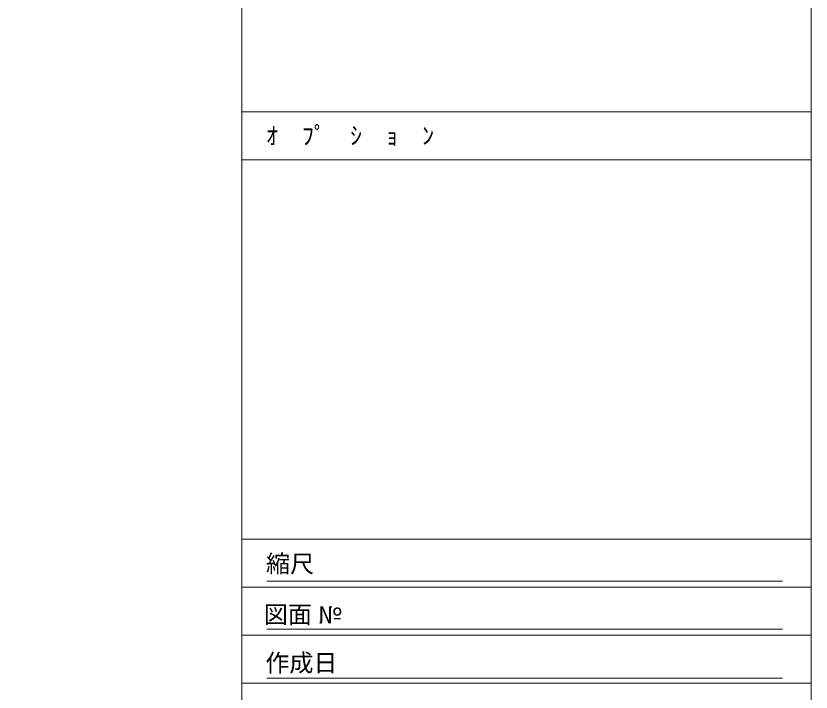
# Model space of a CAD drawing. Units: millimetres, scale not verified. Extents: x -101 to 101, y -70 to 70.
# Drawn here: x 59.86 to 101.25, y -35.21 to 0 of the extents above; entities that cross this region are included whole.
import ezdxf
from ezdxf.enums import TextEntityAlignment as Align

# ---------------------------------------------------------------- set-up
doc = ezdxf.new("R2010")
doc.units = ezdxf.units.MM
doc.header["$LTSCALE"] = 0.5
doc.layers.add('0-2_寸法', color=7, linetype='Continuous', lineweight=18)
doc.layers.add('0-A_一般', color=140, linetype='Continuous', lineweight=18)
doc.styles.add('ＭＳ ゴシック', font='')
doc.styles.get('ＭＳ ゴシック').set_extended_font_data('MS Gothic')

msp = doc.modelspace()

# ---------------------------------------------------------------- linework, layer by layer
at = {"layer": '0-2_寸法'}
for p, q in [((72.9156, -29.441), (99.7682, -29.441)), ((72.9156, -31.941), (99.7682, -31.941)), ((72.9156, -34.4909), (99.7682, -34.4909))]:
    msp.add_line(p, q, dxfattribs=at)
for points in [[(71.6144, 45.0091), (101.25, 45.0091), (101.25, -4.9909), (71.6144, -4.9909)], [(71.6144, -4.9909), (101.25, -4.9909), (101.25, -7.4909), (71.6144, -7.4909)], [(71.6144, -34.7553), (101.25, -34.7553), (101.25, -55.5909), (71.6144, -55.5909)]]:
    msp.add_lwpolyline(points, close=True, dxfattribs=at)
at = {"layer": '0-A_一般', "color": 7}
for points in [[(-101.25, 70.25), (101.25, 70.25), (101.25, -70.25), (-101.25, -70.25)], [(71.6144, -7.4909), (101.25, -7.4909), (101.25, -27.2553), (71.6144, -27.2553)], [(71.6144, -27.2553), (101.25, -27.2553), (101.25, -29.7553), (71.6144, -29.7553)], [(71.6144, -29.7553), (101.25, -29.7553), (101.25, -32.2553), (71.6144, -32.2553)], [(71.6144, -32.2553), (101.25, -32.2553), (101.25, -34.7553), (71.6144, -34.7553)]]:
    msp.add_lwpolyline(points, close=True, dxfattribs=at)

# ---------------------------------------------------------------- texts
at = {"layer": '0-2_寸法', "style": 'ＭＳ ゴシック'}
msp.add_text('ｵ\u3000ﾌﾟ\u3000ｼ\u3000ｮ\u3000ﾝ', height=0.9169, dxfattribs=at).set_placement((72.8717, -6.9696), align=Align.BOTTOM_LEFT)
at = {"layer": '0-A_一般', "color": 7, "style": 'ＭＳ ゴシック'}
for s, p in [('縮尺', (72.8773, -29.2631)), ('図面', (72.7674, -31.9058)), ('№', (75.5778, -31.9058)), ('作成日', (72.8443, -34.4227))]:
    msp.add_text(s, height=0.9169, dxfattribs=at).set_placement(p, align=Align.BOTTOM_LEFT)

doc.saveas('drawing.dxf')
